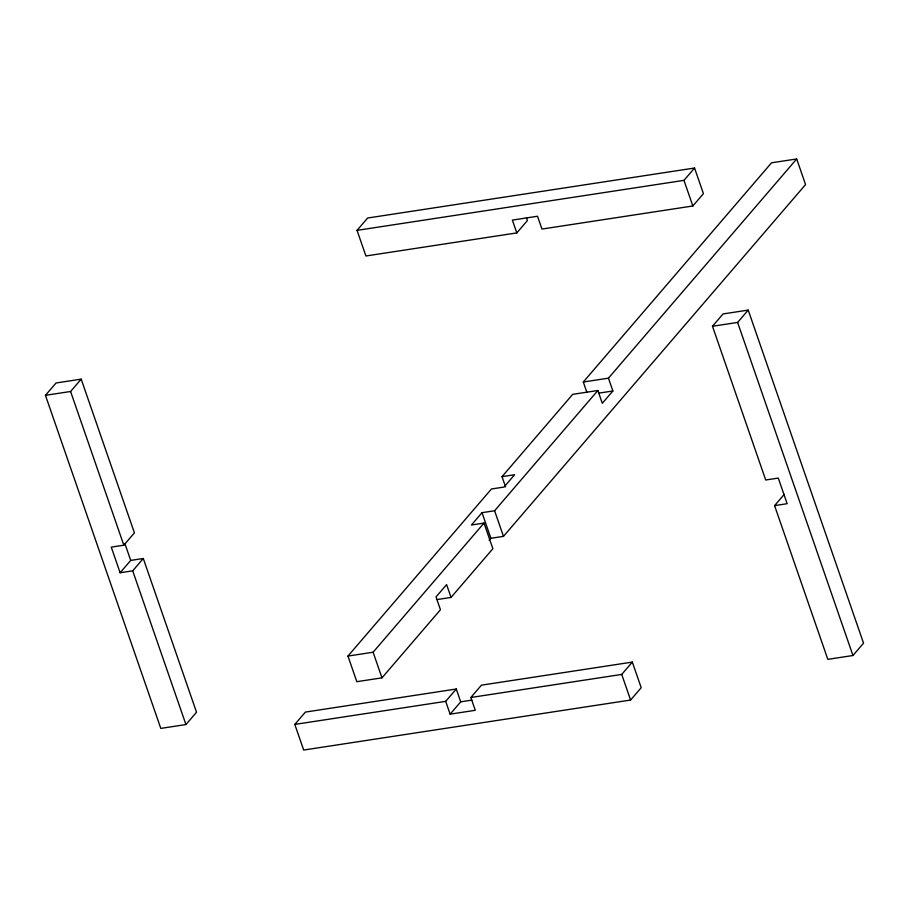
<?xml version="1.0" encoding="UTF-8"?>
<svg xmlns="http://www.w3.org/2000/svg" width="909" height="909" viewBox="0 0 909 909"><rect width="100%" height="100%" fill="white"/><g stroke="black" fill="none" stroke-linecap="round" stroke-linejoin="round"><path stroke-width="1.36" d="M45.45 395.324L56.04 382.996L81.185 379.144L134.418 532.867L123.829 545.207L111.262 547.127L120.124 572.75L132.703 570.829L143.292 558.49L196.526 712.213L185.936 724.553L160.791 728.393L45.45 395.324L70.595 391.484L81.185 379.144M357.044 230.363L367.634 218.024L694.556 168.029L703.43 193.651L692.84 205.979L541.957 229.057L537.514 216.251L512.369 220.092L516.801 232.909L365.918 255.986L357.044 230.363L683.966 180.357L694.556 168.029M120.124 572.75L130.714 560.421L143.292 558.49M516.801 232.909L527.39 220.569L526.504 218.012M437.07 599.554L451.046 597.418L446.603 584.612L436.013 596.94L440.456 609.746L381.973 677.853L356.828 681.693L347.954 656.071L491.439 488.985L504.018 487.065L514.608 474.725L502.029 476.657L505.574 486.906M502.029 476.657L572.704 394.347L597.861 390.506L602.292 403.312L612.882 390.984L608.451 378.167L796.693 158.961L805.567 184.584L503.472 536.367L490.894 538.298L489.133 540.355M586.85 392.268L583.294 382.019L771.536 162.802L796.693 158.961M450.125 714.156L475.271 710.304L470.839 697.498L481.429 685.17L632.323 662.093L641.197 687.715L630.607 700.044L303.674 750.039L294.8 724.416L305.39 712.088L456.284 689.011L460.715 701.828L450.125 714.156L445.694 701.35L456.284 689.011M597.861 390.506L494.598 510.756L482.02 512.676L471.43 525.004L484.008 523.084L492.883 548.706L451.046 597.418M347.954 656.071L373.099 652.23L484.008 523.084M774.582 505.62L787.149 503.7L778.286 478.077L765.708 479.997L712.474 326.274L723.064 313.946L748.209 310.094L863.55 643.174L852.96 655.503L827.815 659.343L774.582 505.62L784.285 494.314M712.474 326.274L737.619 322.434L748.209 310.094M470.839 697.498L621.733 674.421L632.323 662.093M583.294 382.019L608.451 378.167M598.906 393.12L612.882 390.984M294.8 724.416L445.694 701.35M460.715 701.828L471.896 700.112M737.619 322.434L852.96 655.503M683.966 180.357L692.84 205.979M621.733 674.421L630.607 700.044M494.598 510.756L503.472 536.367M482.02 512.676L490.894 538.298M373.099 652.23L381.973 677.853M124.953 543.764L130.714 560.421M70.595 391.484L123.829 545.207M132.703 570.829L185.936 724.553"/></g></svg>
